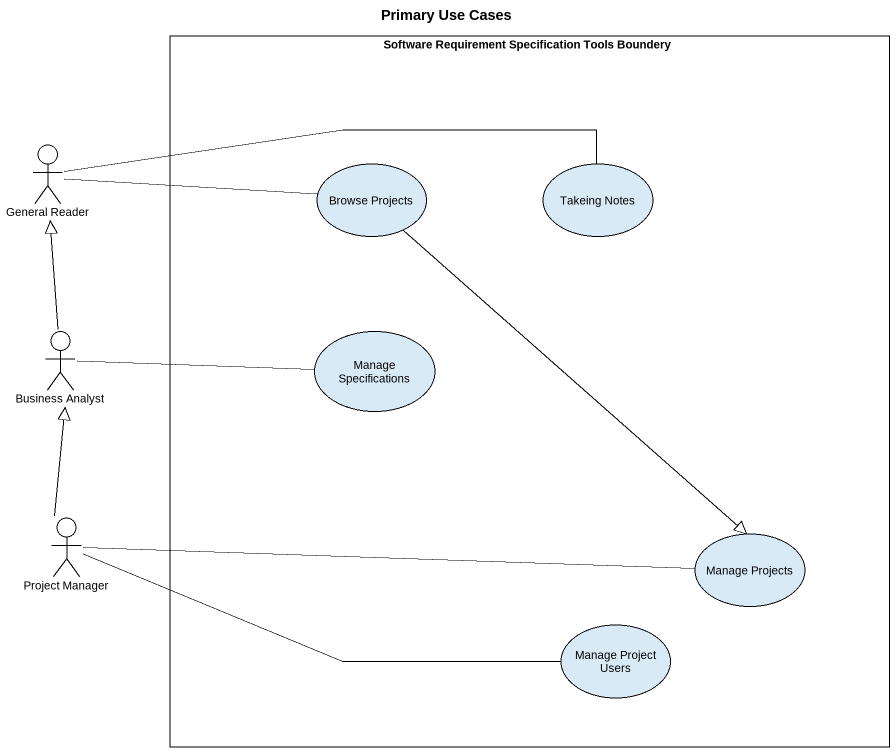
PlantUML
@startuml
title Primary Use Cases
rectangle "Software Requirement Specification Tools Boundery" as Software_Requirement {
  usecase "Browse Projects" as Browse_Projects
  usecase "Takeing Notes" as Takeing_Notes
  usecase "Manage Specifications" as Manage_Specifications
  usecase "Manage Projects" as Manage_Projects
  usecase "Manage Project Users" as Manage_Project_Users
}
actor "General Reader" as General_Reader
actor "Business Analyst" as Business_Analyst
actor "Project Manager" as Project_Manager
General_Reader -right- Browse_Projects
General_Reader -right- Takeing_Notes
Browse_Projects --|> Manage_Projects
Business_Analyst -up-|> General_Reader
Business_Analyst -right- Manage_Specifications
Project_Manager -up-|> Business_Analyst
Project_Manager -right- Manage_Projects
Project_Manager -right- Manage_Project_Users
@enduml
